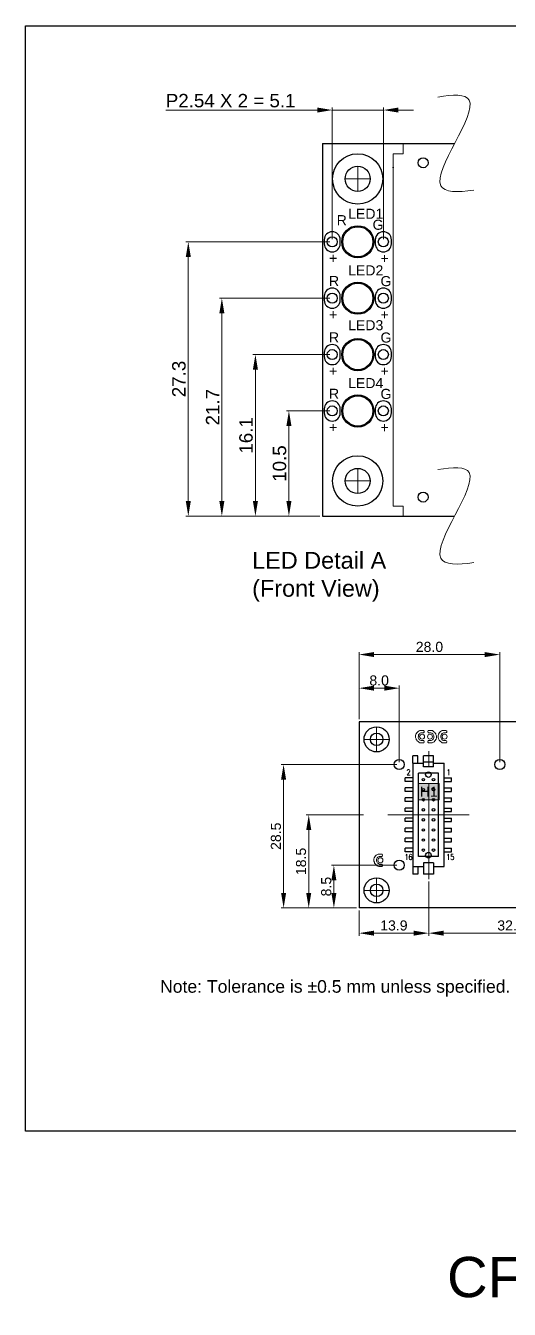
# Model space of a CAD drawing. Extents: x 365 to 1637, y -92 to 444.
# Drawn here: x 1026.2 to 1122.4, y 188.8 to 443.8 of the extents above; entities that cross this region are included whole.
import ezdxf

# ---------------------------------------------------------------- set-up
doc = ezdxf.new("R2010")
doc.units = 0
doc.linetypes.add('CENTER2', pattern=[28.575, 19.05, -3.175, 3.175, -3.175])
doc.layers.get('0').update_dxf_attribs({"linetype": 'CONTINUOUS'})
doc.layers.get('DEFPOINTS').update_dxf_attribs({"color": 252, "linetype": 'CONTINUOUS'})
for name, color, linetype, lineweight in [('-Dim_mm', 5, 'CONTINUOUS', 13), ('-Text', 7, 'CONTINUOUS', 9), ('BEZEL', 7, 'CONTINUOUS', 18), ('CENTER', 1, 'CENTER2', 9)]:
    doc.layers.add(name, color=color, linetype=linetype, lineweight=lineweight)
for name, color, linetype in [('BZL', 7, 'CONTINUOUS'), ('KEYPAD', 253, 'CONTINUOUS'), ('LED', 7, 'CONTINUOUS'), ('OBJ', 7, 'CONTINUOUS'), ('PCB', 94, 'CONTINUOUS')]:
    doc.layers.add(name, color=color, linetype=linetype)
doc.layers.add('VIEWPORT', color=8, linetype='CONTINUOUS', plot=False)
doc.styles.add('MOBack', font='simplex8.shx', dxfattribs={"height": 2.5})
doc.styles.get("Standard").update_dxf_attribs({"font": 'arial.ttf'})
doc.styles.add('STYLE1', font='arial.ttf')
doc.dimstyles.new('2XLO_mm', dxfattribs={"dimtxt": 2.6666, "dimasz": 3, "dimexe": 0.5, "dimexo": 0.5, "dimgap": 0.5, "dimtad": 1, "dimlfac": 0.5, "dimzin": 4, "dimdsep": 46, "dimtxsty": 'STYLE1', "dimcen": -2.5, "dimclrd": 256, "dimclre": 256, "dimclrt": 256, "dimadec": 0, "dimazin": 0, "dimtp": 0.5, "dimtm": 0.5, "dimtfac": 1, "dimtmove": 0, "dimatfit": 1, "dimfxl": 0, "dimtolj": 1, "dimtzin": 0, "dimlwd": -1, "dimlwe": -1, "dimarcsym": 0})
doc.dimstyles.new('LO_mm', dxfattribs={"dimtxt": 2.6666, "dimasz": 3, "dimexe": 0.5, "dimexo": 0.5, "dimgap": 0.5, "dimtad": 1, "dimzin": 4, "dimdsep": 46, "dimtxsty": 'STYLE1', "dimcen": -2.5, "dimclrd": 256, "dimclre": 256, "dimclrt": 256, "dimadec": 0, "dimazin": 0, "dimtp": 0.5, "dimtm": 0.5, "dimtfac": 1, "dimtmove": 0, "dimatfit": 1, "dimfxl": 0, "dimtolj": 1, "dimtzin": 0, "dimlwd": -1, "dimlwe": -1, "dimarcsym": 0})

# ---------------------------------------------------------------- blocks, each defined once
blk = doc.blocks.new('*D44')
at = {"layer": '-Dim_mm', "transparency": 16777216}
for p, q in [((1086.68, 367.23), (1078.06, 367.23)), ((1078.56, 349.33), (1078.56, 364.23)), ((1084.73, 346.33), (1078.06, 346.33))]:
    blk.add_line(p, q, dxfattribs=at)
for points in [[(1078.06, 364.23), (1079.06, 364.23), (1078.56, 367.23)], [(1078.06, 349.33), (1079.06, 349.33), (1078.56, 346.33)]]:
    blk.add_solid(points, dxfattribs=at)
at = {"layer": 'DEFPOINTS', "color": 0, "transparency": 16777216}
for p in [(1078.56, 367.23), (1087.18, 367.23), (1085.23, 346.33)]:
    blk.add_point(p, dxfattribs=at)
at = {"layer": '-Dim_mm', "transparency": 16777216, "insert": (1076.7, 356.78), "char_height": 2.667, "attachment_point": 5, "rotation": 90, "style": 'STYLE1'}
blk.add_mtext('\\A1;10.5', dxfattribs=at)
blk = doc.blocks.new('*D45')
at = {"layer": '-Dim_mm', "transparency": 16777216}
for p, q in [((1086.68, 378.43), (1071.4, 378.43)), ((1071.9, 349.33), (1071.9, 375.43)), ((1084.73, 346.33), (1071.4, 346.33))]:
    blk.add_line(p, q, dxfattribs=at)
for points in [[(1071.4, 375.43), (1072.4, 375.43), (1071.9, 378.43)], [(1071.4, 349.33), (1072.4, 349.33), (1071.9, 346.33)]]:
    blk.add_solid(points, dxfattribs=at)
at = {"layer": 'DEFPOINTS', "color": 0, "transparency": 16777216}
for p in [(1071.9, 378.43), (1087.18, 378.43), (1085.23, 346.33)]:
    blk.add_point(p, dxfattribs=at)
at = {"layer": '-Dim_mm', "transparency": 16777216, "insert": (1070.04, 362.38), "char_height": 2.667, "attachment_point": 5, "rotation": 90, "style": 'STYLE1'}
blk.add_mtext('\\A1;16.1', dxfattribs=at)
blk = doc.blocks.new('*D46')
at = {"layer": '-Dim_mm', "transparency": 16777216}
for p, q in [((1086.68, 389.63), (1064.73, 389.63)), ((1065.23, 349.33), (1065.23, 386.63)), ((1084.73, 346.33), (1064.73, 346.33))]:
    blk.add_line(p, q, dxfattribs=at)
for points in [[(1064.73, 386.63), (1065.73, 386.63), (1065.23, 389.63)], [(1064.73, 349.33), (1065.73, 349.33), (1065.23, 346.33)]]:
    blk.add_solid(points, dxfattribs=at)
at = {"layer": 'DEFPOINTS', "color": 0, "transparency": 16777216}
for p in [(1065.23, 389.63), (1087.18, 389.63), (1085.23, 346.33)]:
    blk.add_point(p, dxfattribs=at)
at = {"layer": '-Dim_mm', "transparency": 16777216, "insert": (1063.39, 367.98), "char_height": 2.667, "attachment_point": 5, "rotation": 90, "style": 'STYLE1'}
blk.add_mtext('\\A1;21.7', dxfattribs=at)
blk = doc.blocks.new('*D47')
at = {"layer": '-Dim_mm', "transparency": 16777216}
for p, q in [((1086.68, 400.83), (1058.06, 400.83)), ((1058.56, 349.33), (1058.56, 397.83)), ((1084.73, 346.33), (1058.06, 346.33))]:
    blk.add_line(p, q, dxfattribs=at)
for points in [[(1058.06, 397.83), (1059.06, 397.83), (1058.56, 400.83)], [(1058.06, 349.33), (1059.06, 349.33), (1058.56, 346.33)]]:
    blk.add_solid(points, dxfattribs=at)
at = {"layer": 'DEFPOINTS', "color": 0, "transparency": 16777216}
for p in [(1058.56, 400.83), (1087.18, 400.83), (1085.23, 346.33)]:
    blk.add_point(p, dxfattribs=at)
at = {"layer": '-Dim_mm', "transparency": 16777216, "insert": (1056.7, 373.58), "char_height": 2.667, "attachment_point": 5, "rotation": 90, "style": 'STYLE1'}
blk.add_mtext('\\A1;27.3', dxfattribs=at)
blk = doc.blocks.new('*D48')
at = {"layer": '-Dim_mm', "transparency": 16777216}
for p, q in [((1084.18, 427), (1054.06, 427)), ((1087.18, 401.33), (1087.18, 427.5)), ((1097.34, 427), (1087.18, 427)), ((1097.34, 401.33), (1097.34, 427.5)), ((1100.34, 427), (1103.34, 427))]:
    blk.add_line(p, q, dxfattribs=at)
for points in [[(1084.18, 427.5), (1084.18, 426.5), (1087.18, 427)], [(1100.34, 427.5), (1100.34, 426.5), (1097.34, 427)]]:
    blk.add_solid(points, dxfattribs=at)
at = {"layer": 'DEFPOINTS', "color": 0, "transparency": 16777216}
for p in [(1087.18, 427), (1087.18, 400.83), (1097.34, 400.83)]:
    blk.add_point(p, dxfattribs=at)
at = {"layer": '-Dim_mm', "transparency": 16777216, "insert": (1066.97, 428.86), "char_height": 2.6666, "attachment_point": 5, "style": 'STYLE1'}
blk.add_mtext('\\A1;P2.54 X 2 = 5.1', dxfattribs=at)
blk = doc.blocks.new('*D30')
at = {"layer": '-Dim_mm', "transparency": 16777216}
for p, q in [((1100, 277), (1087, 277)), ((1087.5, 274), (1087.5, 271.5)), ((1092, 268.5), (1087, 268.5))]:
    blk.add_line(p, q, dxfattribs=at)
for points in [[(1087, 274), (1088, 274), (1087.5, 277)], [(1087, 271.5), (1088, 271.5), (1087.5, 268.5)]]:
    blk.add_solid(points, dxfattribs=at)
at = {"layer": 'DEFPOINTS', "color": 0, "transparency": 16777216}
for p in [(1100.5, 277), (1087.5, 268.5), (1092.5, 268.5)]:
    blk.add_point(p, dxfattribs=at)
at = {"layer": '-Dim_mm', "transparency": 16777216, "insert": (1085.98, 272.75), "char_height": 2, "attachment_point": 5, "rotation": 90, "style": 'STYLE1'}
blk.add_mtext('\\A1;8.5', dxfattribs=at)
blk = doc.blocks.new('*D31')
at = {"layer": '-Dim_mm', "transparency": 16777216}
for p, q in [((1100, 297), (1077, 297)), ((1077.5, 271.5), (1077.5, 294)), ((1092, 268.5), (1077, 268.5))]:
    blk.add_line(p, q, dxfattribs=at)
for points in [[(1077, 294), (1078, 294), (1077.5, 297)], [(1077, 271.5), (1078, 271.5), (1077.5, 268.5)]]:
    blk.add_solid(points, dxfattribs=at)
at = {"layer": 'DEFPOINTS', "color": 0, "transparency": 16777216}
for p in [(1077.5, 297), (1100.5, 297), (1092.5, 268.5)]:
    blk.add_point(p, dxfattribs=at)
at = {"layer": '-Dim_mm', "transparency": 16777216, "insert": (1075.98, 282.75), "char_height": 2, "attachment_point": 5, "rotation": 90, "style": 'STYLE1'}
blk.add_mtext('\\A1;28.5', dxfattribs=at)
blk = doc.blocks.new('*D32')
at = {"layer": '-Dim_mm', "transparency": 16777216}
for p, q in [((1092.5, 306), (1092.5, 312.67)), ((1097.5, 312.17), (1095.5, 312.17)), ((1100.5, 297.5), (1100.5, 312.67))]:
    blk.add_line(p, q, dxfattribs=at)
for points in [[(1095.5, 312.67), (1095.5, 311.67), (1092.5, 312.17)], [(1097.5, 312.67), (1097.5, 311.67), (1100.5, 312.17)]]:
    blk.add_solid(points, dxfattribs=at)
at = {"layer": 'DEFPOINTS', "color": 0, "transparency": 16777216}
for p in [(1092.5, 312.17), (1092.5, 305.5), (1100.5, 297)]:
    blk.add_point(p, dxfattribs=at)
at = {"layer": '-Dim_mm', "transparency": 16777216, "insert": (1096.5, 313.69), "char_height": 2, "attachment_point": 5, "style": 'STYLE1'}
blk.add_mtext('\\A1;8.0', dxfattribs=at)
blk = doc.blocks.new('*D33')
at = {"layer": '-Dim_mm', "transparency": 16777216}
for p, q in [((1092.5, 306), (1092.5, 319.34)), ((1117.5, 318.84), (1095.5, 318.84)), ((1120.5, 297.5), (1120.5, 319.34))]:
    blk.add_line(p, q, dxfattribs=at)
for points in [[(1095.5, 319.34), (1095.5, 318.34), (1092.5, 318.84)], [(1117.5, 319.34), (1117.5, 318.34), (1120.5, 318.84)]]:
    blk.add_solid(points, dxfattribs=at)
at = {"layer": 'DEFPOINTS', "color": 0, "transparency": 16777216}
for p in [(1092.5, 318.84), (1092.5, 305.5), (1120.5, 297)]:
    blk.add_point(p, dxfattribs=at)
at = {"layer": '-Dim_mm', "transparency": 16777216, "insert": (1106.5, 320.36), "char_height": 2, "attachment_point": 5, "style": 'STYLE1'}
blk.add_mtext('\\A1;28.0', dxfattribs=at)
blk = doc.blocks.new('*D169')
at = {"layer": '-Dim_mm', "transparency": 16777216}
for p, q in [((1093.4, 287), (1082, 287)), ((1082.5, 284), (1082.5, 271.5)), ((1092, 268.5), (1082, 268.5))]:
    blk.add_line(p, q, dxfattribs=at)
for points in [[(1082, 284), (1083, 284), (1082.5, 287)], [(1082, 271.5), (1083, 271.5), (1082.5, 268.5)]]:
    blk.add_solid(points, dxfattribs=at)
at = {"layer": 'DEFPOINTS', "color": 0, "transparency": 16777216}
for p in [(1093.9, 287), (1082.5, 268.5), (1092.5, 268.5)]:
    blk.add_point(p, dxfattribs=at)
at = {"layer": '-Dim_mm', "transparency": 16777216, "insert": (1080.98, 277.75), "char_height": 2, "attachment_point": 5, "rotation": 90, "style": 'STYLE1'}
blk.add_mtext('\\A1;18.5', dxfattribs=at)
blk = doc.blocks.new('*D170')
at = {"layer": '-Dim_mm', "transparency": 16777216}
for p, q in [((1106.36, 273.75), (1106.36, 263)), ((1092.5, 268), (1092.5, 263)), ((1103.36, 263.5), (1095.5, 263.5))]:
    blk.add_line(p, q, dxfattribs=at)
for points in [[(1095.5, 264), (1095.5, 263), (1092.5, 263.5)], [(1103.36, 264), (1103.36, 263), (1106.36, 263.5)]]:
    blk.add_solid(points, dxfattribs=at)
at = {"layer": 'DEFPOINTS', "color": 0, "transparency": 16777216}
for p in [(1106.36, 274.25), (1092.5, 268.5), (1092.5, 263.5)]:
    blk.add_point(p, dxfattribs=at)
at = {"layer": '-Dim_mm', "transparency": 16777216, "insert": (1099.43, 265.02), "char_height": 2, "attachment_point": 5, "style": 'STYLE1'}
blk.add_mtext('\\A1;13.9', dxfattribs=at)
blk = doc.blocks.new('*D171')
at = {"layer": '-Dim_mm', "transparency": 16777216}
for p, q in [((1106.36, 273.75), (1106.36, 263)), ((1139.06, 272.75), (1139.06, 263)), ((1136.06, 263.5), (1109.36, 263.5))]:
    blk.add_line(p, q, dxfattribs=at)
for points in [[(1109.36, 264), (1109.36, 263), (1106.36, 263.5)], [(1136.06, 264), (1136.06, 263), (1139.06, 263.5)]]:
    blk.add_solid(points, dxfattribs=at)
at = {"layer": 'DEFPOINTS', "color": 0, "transparency": 16777216}
for p in [(1106.36, 274.25), (1139.06, 273.25), (1106.36, 263.5)]:
    blk.add_point(p, dxfattribs=at)
at = {"layer": '-Dim_mm', "transparency": 16777216, "insert": (1122.71, 265.02), "char_height": 2, "attachment_point": 5, "style": 'STYLE1'}
blk.add_mtext('\\A1;32.7', dxfattribs=at)

msp = doc.modelspace()

# ---------------------------------------------------------------- hatches: boundary and pattern name
at = {"layer": '-Text'}
msp.add_hatch(color=9, dxfattribs=at).paths.add_polyline_path([(1104.291, 293.239), (1108.433, 293.239), (1108.433, 290.002), (1104.291, 290.002)])

# ---------------------------------------------------------------- linework, layer by layer
at = {"layer": '-Dim_mm'}
for points in [[(1108.144, 429.571), (1111.204, 430.111), (1119.709, 430.481), (1103.372, 410.52), (1112.062, 410.626), (1115.293, 411.107)], [(1108.144, 355.571), (1111.204, 356.111), (1119.709, 356.481), (1103.372, 336.52), (1112.062, 336.626), (1115.293, 337.107)]]:
    msp.add_open_spline(points, degree=3, knots=[1.7718232, 1.7718232, 1.7718232, 1.7718232, 5.4594585, 14.4190278, 18.2769935, 18.2769935, 18.2769935, 18.2769935], dxfattribs=at)
at = {"layer": '-Text', "color": 251}
msp.add_lwpolyline([(1104.291, 293.239), (1108.433, 293.239), (1108.433, 290.002), (1104.291, 290.002)], close=True, dxfattribs=at)
at = {"layer": 'BEZEL'}
for p, q in [((1099.28, 418.331), (1099.28, 348.331)), ((1101.28, 418.331), (1099.28, 418.331)), ((1101.28, 420.331), (1111.486, 420.331)), ((1101.28, 420.331), (1101.28, 418.331)), ((1099.28, 348.331), (1101.28, 348.331)), ((1101.28, 346.331), (1101.28, 348.331)), ((1101.28, 346.331), (1111.486, 346.331))]:
    msp.add_line(p, q, dxfattribs=at)
at = {"layer": 'BZL'}
for centre, radius in [((1105.23, 416.531), 1), ((1092.255, 400.831), 3.2), ((1092.255, 389.631), 3.2), ((1092.255, 378.431), 3.2), ((1092.255, 367.231), 3.2), ((1105.23, 350.131), 1)]:
    msp.add_circle(centre, radius, dxfattribs=at)
at = {"layer": 'BZL', "linetype": 'ByBlock'}
msp.add_point((1099.28, 415.609), dxfattribs=at)
at = {"layer": 'CENTER'}
for p, q in [((1092.23, 410.831), (1092.23, 415.831)), ((1089.73, 413.331), (1094.73, 413.331)), ((1092.23, 350.831), (1092.23, 355.831)), ((1089.73, 353.331), (1094.73, 353.331)), ((1095.998, 299.502), (1095.998, 304.502)), ((1093.498, 302.002), (1098.498, 302.002)), ((1106.362, 274.252), (1106.362, 299.752)), ((1098.198, 287.002), (1114.398, 287.002)), ((1095.998, 269.502), (1095.998, 274.502)), ((1093.498, 272.002), (1098.498, 272.002))]:
    msp.add_line(p, q, dxfattribs=at)
at = {"layer": 'KEYPAD', "ltscale": 15}
for centre in [(1100.498, 297.002), (1120.498, 297.002), (1100.498, 277.002)]:
    msp.add_circle(centre, 1, dxfattribs=at)
at = {"layer": 'LED'}
for centre in [(1092.255, 400.831), (1092.255, 389.631), (1092.255, 378.431), (1092.255, 367.231)]:
    msp.add_circle(centre, 3, dxfattribs=at)
at = {"layer": 'OBJ'}
for p, q in [((1103.198, 297.252), (1103.198, 298.752)), ((1104.198, 298.752), (1103.198, 298.752)), ((1104.198, 297.252), (1104.198, 298.752))]:
    msp.add_line(p, q, dxfattribs=at)
at = {"layer": 'OBJ', "ltscale": 0.1}
for p, q in [((1105.298, 296.56), (1105.298, 298.752)), ((1107.298, 298.752), (1105.298, 298.752)), ((1107.298, 296.56), (1107.298, 298.752)), ((1103.198, 297.252), (1103.198, 276.752)), ((1103.198, 297.252), (1105.298, 297.252)), ((1107.298, 297.451), (1105.298, 297.451)), ((1107.298, 296.56), (1105.298, 296.56)), ((1107.298, 297.252), (1109.398, 297.252)), ((1109.398, 276.752), (1109.398, 297.252)), ((1101.698, 293.652), (1101.698, 294.352)), ((1103.198, 294.352), (1101.698, 294.352)), ((1103.198, 293.652), (1101.698, 293.652)), ((1104.298, 278.752), (1104.298, 295.252)), ((1108.298, 295.252), (1104.298, 295.252)), ((1108.298, 278.752), (1108.298, 295.252)), ((1109.398, 294.352), (1110.898, 294.352)), ((1109.398, 293.652), (1110.898, 293.652)), ((1110.898, 293.652), (1110.898, 294.352)), ((1101.698, 291.652), (1101.698, 292.352)), ((1103.198, 292.352), (1101.698, 292.352)), ((1103.198, 291.652), (1101.698, 291.652)), ((1109.398, 292.352), (1110.898, 292.352)), ((1109.398, 291.652), (1110.898, 291.652)), ((1110.898, 291.652), (1110.898, 292.352)), ((1101.698, 289.652), (1101.698, 290.352)), ((1103.198, 290.352), (1101.698, 290.352)), ((1103.198, 289.652), (1101.698, 289.652)), ((1101.698, 287.652), (1101.698, 288.352)), ((1103.198, 288.352), (1101.698, 288.352)), ((1109.398, 290.352), (1110.898, 290.352)), ((1109.398, 289.652), (1110.898, 289.652)), ((1109.398, 288.352), (1110.898, 288.352)), ((1110.898, 289.652), (1110.898, 290.352)), ((1110.898, 287.652), (1110.898, 288.352)), ((1103.198, 287.652), (1101.698, 287.652)), ((1101.698, 285.652), (1101.698, 286.352)), ((1103.198, 286.352), (1101.698, 286.352)), ((1103.198, 285.652), (1101.698, 285.652)), ((1109.398, 287.652), (1110.898, 287.652)), ((1109.398, 286.352), (1110.898, 286.352)), ((1109.398, 285.652), (1110.898, 285.652)), ((1110.898, 285.652), (1110.898, 286.352)), ((1101.698, 283.652), (1101.698, 284.352)), ((1103.198, 284.352), (1101.698, 284.352)), ((1103.198, 283.652), (1101.698, 283.652)), ((1109.398, 284.352), (1110.898, 284.352)), ((1109.398, 283.652), (1110.898, 283.652)), ((1110.898, 283.652), (1110.898, 284.352)), ((1101.698, 281.652), (1101.698, 282.352)), ((1103.198, 282.352), (1101.698, 282.352)), ((1103.198, 281.652), (1101.698, 281.652)), ((1109.398, 282.352), (1110.898, 282.352)), ((1109.398, 281.652), (1110.898, 281.652)), ((1110.898, 281.652), (1110.898, 282.352)), ((1101.698, 279.652), (1101.698, 280.352)), ((1103.198, 280.352), (1101.698, 280.352)), ((1103.198, 279.652), (1101.698, 279.652)), ((1108.298, 278.752), (1104.298, 278.752)), ((1109.398, 280.352), (1110.898, 280.352)), ((1109.398, 279.652), (1110.898, 279.652)), ((1110.898, 279.652), (1110.898, 280.352)), ((1103.198, 276.752), (1103.198, 275.252)), ((1103.198, 276.752), (1105.298, 276.752)), ((1104.198, 276.752), (1104.198, 275.252)), ((1107.298, 277.444), (1105.298, 277.444)), ((1105.298, 277.444), (1105.298, 275.252)), ((1107.298, 277.444), (1107.298, 275.252)), ((1107.298, 276.752), (1109.398, 276.752)), ((1104.198, 275.252), (1103.198, 275.252)), ((1107.298, 275.252), (1105.298, 275.252))]:
    msp.add_line(p, q, dxfattribs=at)
at = {"layer": 'OBJ', "linetype": 'Continuous', "lineweight": 0, "flags": 128}
for points in [[(1105.299, 301.298), (1104.755, 301.298), (1104.563, 301.338), (1104.422, 301.418), (1104.246, 301.542), (1104.078, 301.73), (1103.974, 301.85), (1103.886, 301.99), (1103.838, 302.134), (1103.75, 302.346), (1103.754, 302.783), (1103.826, 303.019), (1104.058, 303.387), (1104.234, 303.543), (1104.438, 303.683), (1104.591, 303.755), (1105.319, 303.767), (1105.411, 303.723), (1105.459, 303.631), (1105.463, 303.459), (1105.407, 303.351), (1105.303, 303.303), (1104.803, 303.307), (1104.687, 303.231), (1104.535, 303.159), (1104.426, 303.019), (1104.35, 302.867), (1104.294, 302.715), (1104.278, 302.398), (1104.334, 302.242), (1104.482, 301.978), (1104.643, 301.862), (1104.855, 301.786), (1105.047, 301.75), (1105.315, 301.75), (1105.407, 301.682), (1105.467, 301.57), (1105.455, 301.41), (1105.399, 301.334), (1105.311, 301.298)], [(1106.342, 303.767), (1106.886, 303.767), (1107.078, 303.727), (1107.218, 303.647), (1107.395, 303.523), (1107.563, 303.335), (1107.667, 303.215), (1107.755, 303.075), (1107.803, 302.931), (1107.891, 302.718), (1107.887, 302.282), (1107.815, 302.046), (1107.583, 301.678), (1107.407, 301.522), (1107.202, 301.382), (1107.05, 301.31), (1106.322, 301.298), (1106.23, 301.342), (1106.181, 301.434), (1106.177, 301.606), (1106.234, 301.714), (1106.338, 301.762), (1106.838, 301.758), (1106.954, 301.834), (1107.106, 301.906), (1107.214, 302.046), (1107.29, 302.198), (1107.346, 302.35), (1107.363, 302.666), (1107.306, 302.822), (1107.158, 303.087), (1106.998, 303.203), (1106.786, 303.279), (1106.594, 303.315), (1106.326, 303.315), (1106.234, 303.383), (1106.173, 303.495), (1106.185, 303.655), (1106.242, 303.731), (1106.33, 303.767)], [(1109.769, 301.298), (1109.225, 301.298), (1109.033, 301.338), (1108.892, 301.418), (1108.716, 301.542), (1108.548, 301.73), (1108.444, 301.85), (1108.356, 301.99), (1108.308, 302.134), (1108.22, 302.346), (1108.224, 302.783), (1108.296, 303.019), (1108.528, 303.387), (1108.704, 303.543), (1108.908, 303.683), (1109.061, 303.755), (1109.789, 303.767), (1109.881, 303.723), (1109.929, 303.631), (1109.933, 303.459), (1109.877, 303.351), (1109.773, 303.303), (1109.273, 303.307), (1109.157, 303.231), (1109.004, 303.159), (1108.896, 303.019), (1108.82, 302.867), (1108.764, 302.715), (1108.748, 302.398), (1108.804, 302.242), (1108.952, 301.978), (1109.113, 301.862), (1109.325, 301.786), (1109.517, 301.75), (1109.785, 301.75), (1109.877, 301.682), (1109.937, 301.57), (1109.925, 301.41), (1109.869, 301.334), (1109.781, 301.298)], [(1097.005, 276.743), (1096.46, 276.743), (1096.268, 276.783), (1096.128, 276.863), (1095.952, 276.987), (1095.784, 277.175), (1095.68, 277.295), (1095.592, 277.435), (1095.543, 277.579), (1095.455, 277.791), (1095.459, 278.227), (1095.531, 278.463), (1095.764, 278.832), (1095.94, 278.988), (1096.144, 279.128), (1096.296, 279.2), (1097.025, 279.212), (1097.117, 279.168), (1097.165, 279.076), (1097.169, 278.904), (1097.113, 278.796), (1097.009, 278.748), (1096.508, 278.752), (1096.392, 278.676), (1096.24, 278.603), (1096.132, 278.463), (1096.056, 278.311), (1096, 278.159), (1095.984, 277.843), (1096.04, 277.687), (1096.188, 277.423), (1096.348, 277.307), (1096.56, 277.231), (1096.753, 277.195), (1097.021, 277.195), (1097.113, 277.127), (1097.173, 277.015), (1097.161, 276.855), (1097.105, 276.779), (1097.017, 276.743)]]:
    msp.add_lwpolyline(points, dxfattribs=at)
at = {"layer": 'OBJ', "linetype": 'Continuous', "lineweight": 0}
for centre in [(1105.039, 302.534), (1106.602, 302.53), (1109.509, 302.534), (1096.745, 277.979)]:
    msp.add_circle(centre, 0.494, dxfattribs=at)
at = {"layer": 'OBJ'}
for centre, radius in [((1105.298, 294.002), 0.25), ((1106.298, 295.002), 0.55), ((1107.298, 294.002), 0.25), ((1105.298, 292.002), 0.25), ((1107.298, 292.002), 0.25)]:
    msp.add_circle(centre, radius, dxfattribs=at)
at = {"layer": 'OBJ', "ltscale": 0.1}
for centre, radius in [((1105.298, 290.002), 0.25), ((1105.298, 288.002), 0.25), ((1107.298, 290.002), 0.25), ((1107.298, 288.002), 0.25), ((1105.298, 286.002), 0.25), ((1107.298, 286.002), 0.25), ((1105.298, 284.002), 0.25), ((1107.298, 284.002), 0.25), ((1105.298, 282.002), 0.25), ((1107.298, 282.002), 0.25), ((1105.298, 280.002), 0.25), ((1106.298, 279.002), 0.55), ((1107.298, 280.002), 0.25)]:
    msp.add_circle(centre, radius, dxfattribs=at)
at = {"layer": 'PCB'}
for p, q in [((1085.23, 420.331), (1111.486, 420.331)), ((1085.23, 420.331), (1085.23, 346.331)), ((1085.23, 420.331), (1085.23, 346.331)), ((1085.23, 346.331), (1111.486, 346.331)), ((1135.748, 305.502), (1092.498, 305.502)), ((1092.498, 305.502), (1092.498, 268.502)), ((1092.498, 305.502), (1092.498, 268.502)), ((1135.748, 268.502), (1092.498, 268.502))]:
    msp.add_line(p, q, dxfattribs=at)
for points in [[(1085.575, 400.431, 1), (1088.775, 400.431), (1088.775, 401.231, 1), (1085.575, 401.231)], [(1095.735, 400.431, 1), (1098.935, 400.431), (1098.935, 401.231, 1), (1095.735, 401.231)], [(1085.575, 389.231, 1), (1088.775, 389.231), (1088.775, 390.031, 1), (1085.575, 390.031)], [(1095.735, 389.231, 1), (1098.935, 389.231), (1098.935, 390.031, 1), (1095.735, 390.031)], [(1085.575, 378.031, 1), (1088.775, 378.031), (1088.775, 378.831, 1), (1085.575, 378.831)], [(1095.735, 378.031, 1), (1098.935, 378.031), (1098.935, 378.831, 1), (1095.735, 378.831)], [(1085.575, 366.831, 1), (1088.775, 366.831), (1088.775, 367.631, 1), (1085.575, 367.631)], [(1095.735, 366.831, 1), (1098.935, 366.831), (1098.935, 367.631, 1), (1095.735, 367.631)]]:
    msp.add_lwpolyline(points, format="xyb", close=True, dxfattribs=at)
for centre, radius in [((1092.23, 413.331), 5), ((1092.23, 413.331), 2.5), ((1087.175, 400.831), 1), ((1097.335, 400.831), 1), ((1087.175, 389.631), 1), ((1097.335, 389.631), 1), ((1087.175, 378.431), 1), ((1097.335, 378.431), 1), ((1087.175, 367.231), 1), ((1097.335, 367.231), 1), ((1092.23, 353.331), 5), ((1092.23, 353.331), 2.5), ((1095.998, 302.002), 2.5), ((1095.998, 302.002), 1.25), ((1095.998, 272.002), 2.5), ((1095.998, 272.002), 1.25)]:
    msp.add_circle(centre, radius, dxfattribs=at)
at = {"layer": 'VIEWPORT'}
msp.add_lwpolyline([(1026.216, 443.763), (1306.726, 443.763), (1306.726, 224.194), (1026.216, 224.194)], close=True, dxfattribs=at)

# ---------------------------------------------------------------- texts
at = {"layer": '-Text'}
for s, p in [('R', (1088.059, 404.126)), ('LED1', (1090.341, 405.397)), ('G', (1095.198, 403.221)), ('+', (1086.528, 396.578)), ('+', (1096.768, 396.556)), ('LED2', (1090.341, 394.165)), ('R', (1086.528, 392.042)), ('G', (1096.768, 392.021)), ('+', (1086.528, 385.378)), ('LED3', (1090.341, 383.264)), ('+', (1096.768, 385.356)), ('R', (1086.528, 380.842)), ('G', (1096.768, 380.821)), ('+', (1086.528, 374.178)), ('+', (1096.768, 374.156)), ('LED4', (1090.341, 371.765)), ('R', (1086.528, 369.642)), ('G', (1096.768, 369.621)), ('+', (1086.528, 362.978)), ('+', (1096.768, 362.956))]:
    msp.add_text(s, height=2, dxfattribs=at).set_placement(p)
at = {"layer": '-Text', "style": 'STYLE1'}
for s, insert, char_height, width, attachment_point in [('LED Detail A\\P(Front View)', (1071.251, 339.229), 3.3333, 46.18438, 1), ('H1', (1106.362, 291.621), 2, 2.40443, 5)]:
    msp.add_mtext(s, dxfattribs=dict(at, insert=insert, char_height=char_height, width=width, attachment_point=attachment_point))
at = {"layer": '-Text', "lineweight": 5, "char_height": 1.125, "width": 0.62442, "attachment_point": 1, "style": 'MOBack'}
for s, insert in [('{\\W0.85;\\T0.95;2}', (1101.939, 296.025)), ('{\\W0.85;\\T0.95;1}', (1109.926, 296.025)), ('{\\W0.85;\\T0.95;16}', (1101.541, 279.18)), ('{\\W0.85;\\T0.95;15}', (1109.851, 279.18))]:
    msp.add_mtext(s, dxfattribs=dict(at, insert=insert))
at = {"insert": (1052.942, 254.17), "char_height": 2.5, "width": 103.81025, "attachment_point": 1}
msp.add_mtext('\\pi-7.5,l7.5,t7.5;{\\C7;Note: Tolerance is %%P0.5 mm unless specified.}', dxfattribs=at)
at = {"layer": 'DEFPOINTS', "insert": (1162.795, 199.194), "char_height": 8, "width": 116.96682, "attachment_point": 2}
msp.add_mtext('CFA635-xxx-KU_pg2', dxfattribs=at)

# ---------------------------------------------------------------- dimensions: what is measured, and where the dimension line sits
at = {"layer": '-Dim_mm'}
dim = msp.add_linear_dim(base=(1087.175, 426.998), p1=(1097.335, 400.831), p2=(1087.175, 400.831), text='P2.54 X 2 = <>', dimstyle='2XLO_mm', override={"dimdec": 1}, dxfattribs=at)
dim.commit()
dim.dimension.update_dxf_attribs({"geometry": '*D48', "text_midpoint": (1066.972, 426.998), "dimtype": 160})
for base, p1, p2, angle, dimstyle, override, picture, middle in [((1058.563851945, 400.831067489), (1085.230251945, 346.331067489), (1087.175251945, 400.831067489), 90, '2XLO_mm', {"dimdec": 1}, '*D47', (1056.701448535, 373.581067489)), ((1065.23, 389.632), (1085.23, 346.331), (1087.175, 389.632), 90, '2XLO_mm', {"dimdec": 1}, '*D46', (1063.392, 367.982)), ((1071.897, 378.432), (1085.23, 346.331), (1087.175, 378.432), 90, '2XLO_mm', {"dimdec": 1}, '*D45', (1070.036, 362.382)), ((1078.564, 367.232), (1085.23, 346.331), (1087.175, 367.232), 90, '2XLO_mm', {"dimdec": 1}, '*D44', (1076.702, 356.782)), ((1077.498, 297.002), (1092.498, 268.502), (1100.498, 297.002), 90, 'LO_mm', {"dimtxt": 2, "dimdec": 1}, '*D31', (1075.977, 282.752)), ((1082.498, 268.502), (1093.898, 287.002), (1092.498, 268.502), 90, 'LO_mm', {"dimtxt": 2, "dimdec": 1}, '*D169', (1080.977, 277.752)), ((1087.498, 268.502), (1100.498, 277.002), (1092.498, 268.502), 90, 'LO_mm', {"dimtxt": 2, "dimdec": 1}, '*D30', (1085.977, 272.752)), ((1106.362, 263.502), (1139.062, 273.252), (1106.362, 274.252), 180, 'LO_mm', {"dimtxt": 2, "dimdec": 1}, '*D171', (1122.712, 265.024))]:
    dim = msp.add_linear_dim(base=base, p1=p1, p2=p2, angle=angle, dimstyle=dimstyle, override=override, dxfattribs=at)
    dim.commit()
    dim.dimension.update_dxf_attribs({"geometry": picture, "text_midpoint": middle})
for base, p1, picture, middle in [((1092.498, 318.836), (1120.498, 297.002), '*D33', (1106.498, 320.357)), ((1092.498, 312.169), (1100.498, 297.002), '*D32', (1096.498, 313.69))]:
    dim = msp.add_linear_dim(base=base, p1=p1, p2=(1092.498, 305.502), dimstyle='LO_mm', override={"dimtxt": 2, "dimdec": 1}, dxfattribs=at)
    dim.commit()
    dim.dimension.update_dxf_attribs({"geometry": picture, "text_midpoint": middle})
dim = msp.add_linear_dim(base=(1092.498, 263.502), p1=(1106.362, 274.252), p2=(1092.498, 268.502), angle=180, dimstyle='LO_mm', override={"dimtxt": 2, "dimdec": 1}, dxfattribs=at)
dim.commit()
dim.dimension.update_dxf_attribs({"geometry": '*D170', "text_midpoint": (1099.43, 263.502), "dimtype": 160})

doc.saveas('drawing.dxf')
